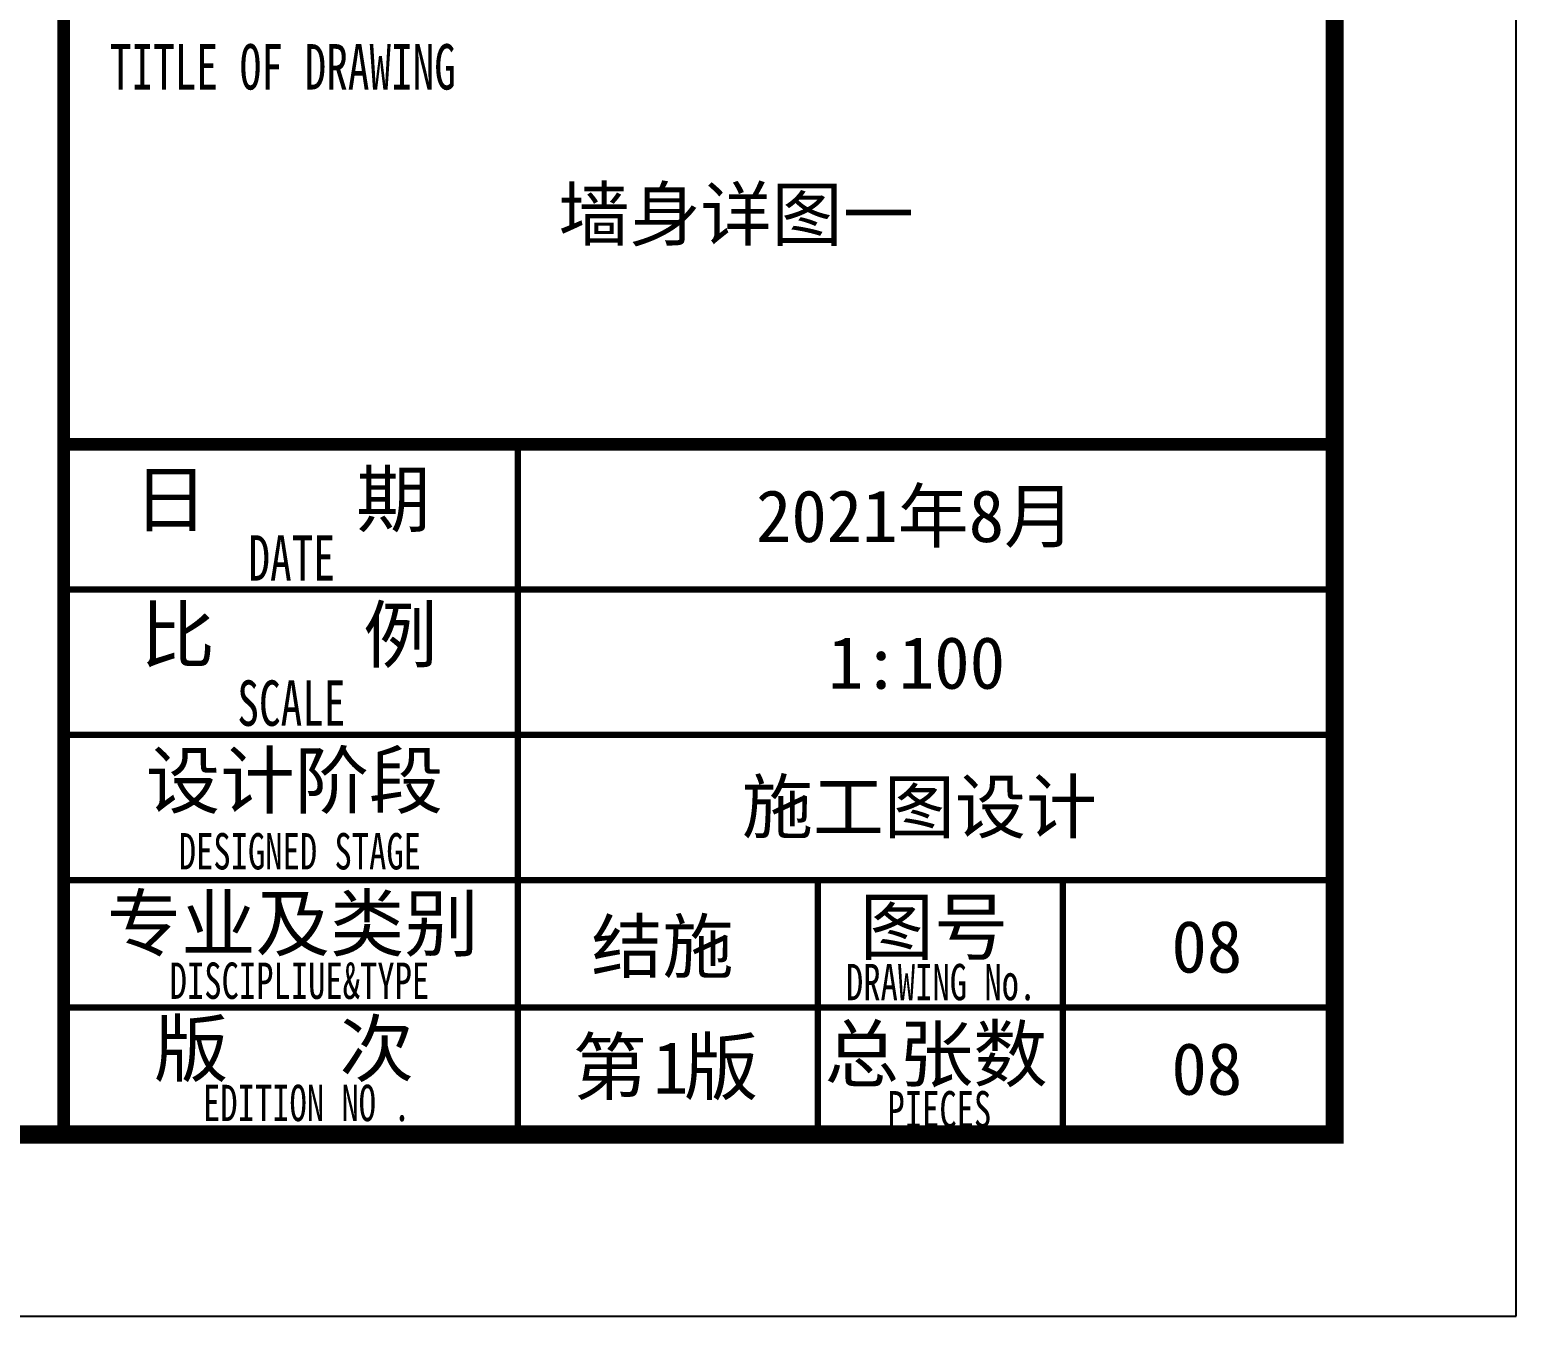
# Model space of a CAD drawing. Extents: x 169490 to 7584583, y -2399407 to 1374371.
# Drawn here: x 2746818 to 2748455, y 729534 to 730950 of the extents above; entities that cross this region are included whole.
import ezdxf

# ---------------------------------------------------------------- set-up
doc = ezdxf.new("R2010")
doc.units = 0
doc.header["$LTSCALE"] = 100
doc.layers.add('图框', color=140, linetype='CONTINUOUS')
doc.layers.add('图签文字', color=147, linetype='CONTINUOUS')
doc.layers.add('图签', color=147, linetype='CONTINUOUS', lineweight=18)
doc.styles.add('宋体', font='')
doc.styles.add('建筑图签-1', font='simhei.ttf', dxfattribs={"width": 0.7})
doc.styles.get('宋体').set_extended_font_data('SimSun')

msp = doc.modelspace()

# ---------------------------------------------------------------- linework, layer by layer
at = {"layer": '图框'}
msp.add_lwpolyline([(2731634.9, 729533.7), (2748454.9, 729533.7), (2748454.9, 741413.7), (2731634.9, 741413.7)], close=True, dxfattribs=at)
at = {"layer": '图框', "const_width": 20}
msp.add_lwpolyline([(2732134.9, 729733.7), (2748254.9, 729733.7), (2748254.9, 741213.7), (2732134.9, 741213.7)], close=True, dxfattribs=at)
at = {"layer": '图框'}
for points, const_width in [([(2746855.8, 729733.7), (2746855.8, 741213.7)], 14), ([(2746855.8, 730493.7), (2748255.8, 730493.7)], 14), ([(2747355.8, 730013.7), (2747355.8, 730493.7)], 7), ([(2746855.8, 730333.7), (2748255.8, 730333.7)], 7), ([(2746855.8, 730173.7), (2748255.8, 730173.7)], 7), ([(2746855.8, 730013.7), (2748255.8, 730013.7)], 7), ([(2746855.8, 730013.7), (2748155.8, 730013.7)], 7), ([(2747355.8, 729733.7), (2747355.8, 730013.7)], 7), ([(2747685.8, 729733.7), (2747685.8, 730013.7)], 7), ([(2747685.8, 729733.7), (2747685.8, 730013.7)], 7), ([(2747685.8, 729733.7), (2747685.8, 730013.7)], 7), ([(2747955.8, 729733.7), (2747955.8, 730013.7)], 7), ([(2746855.8, 729873.7), (2747685.8, 729873.7)], 7), ([(2747685.8, 729873.7), (2748255.8, 729873.7)], 7)]:
    msp.add_lwpolyline(points, dxfattribs=dict(at, const_width=const_width))

# ---------------------------------------------------------------- texts
at = {"layer": '图框', "style": '建筑图签-1', "width": 0.7}
for s, height, p in [('TITLE OF DRAWING', 50, (2746906.6, 730884.2)), ('DATE', 50, (2747059.1, 730343.5)), ('SCALE', 50, (2747046.9, 730183.7)), ('DESIGNED STAGE', 40, (2746982.4, 730025.6)), ('DISCIPLIUE&TYPE', 40, (2746972.4, 729883.1)), ('DRAWING No.', 40, (2747716.9, 729881.6)), ('EDITION NO .', 40, (2747009.1, 729748.5)), ('PIECES', 40, (2747762.6, 729741.6))]:
    msp.add_text(s, height=height, dxfattribs=at).set_placement(p)
at = {"layer": '图签', "color": 3, "style": '宋体'}
for s, p in [('墙身详图一', (2747400.5, 730718.3)), ('08', (2748075.2, 729912)), ('08', (2748075.2, 729777.5))]:
    msp.add_text(s, height=57.34, dxfattribs=at).set_placement(p)
at = {"layer": '图签', "color": 2, "style": '宋体'}
for s, height, p in [('2021年8月', 57.34, (2747617.8, 730386)), ('1:100', 57.34, (2747697.1, 730224.5)), ('施工图设计', 57.34, (2747602.3, 730066)), ('结施', 57.34, (2747436.7, 729912.2)), ('1', 57.3, (2747504.5, 729778.7))]:
    msp.add_text(s, height=height, dxfattribs=at).set_placement(p)
at = {"layer": '图签文字', "color": 7, "style": '建筑图签-1'}
for s, p in [('日    期', (2746932.6, 730403.4)), ('比    例', (2746940.3, 730254)), ('设计阶段', (2746946.2, 730093.6)), ('专业及类别', (2746903.4, 729936.3)), ('图号', (2747732, 729932.5)), ('版   次 ', (2746955.1, 729798.3)), ('总张数', (2747693.4, 729792.5)), ('第 版', (2747416, 729778.3))]:
    msp.add_text(s, height=60, dxfattribs=at).set_placement(p)

doc.saveas('drawing.dxf')
